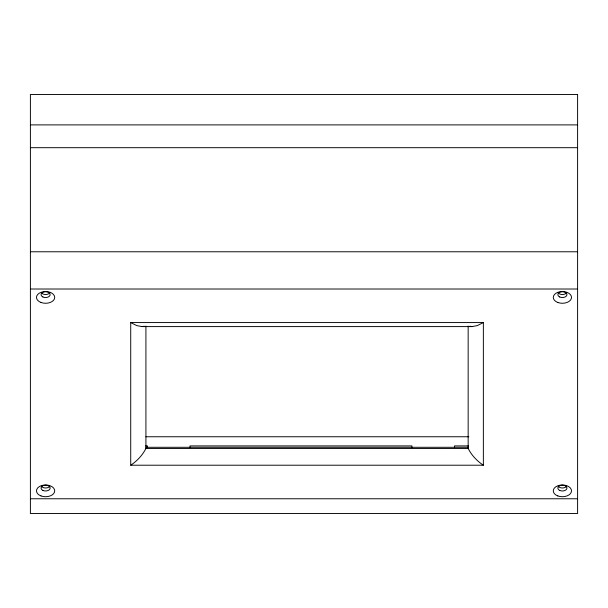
<?xml version="1.0" encoding="UTF-8"?>
<svg xmlns="http://www.w3.org/2000/svg" width="608" height="608" viewBox="0 0 608 608"><rect width="100%" height="100%" fill="white"/><g stroke="black" fill="none" stroke-linecap="round" stroke-linejoin="round"><path stroke-width="0.91" d="M145.92 326.078L145.92 448.453C142.5 455.286 137.066 461.024 130.72 465.211L130.72 322.567L483.36 322.567L483.36 465.211L130.72 465.211M483.36 322.567L477.288 325.622L471.99 326.595L142.09 326.595L136.792 325.622L130.72 322.567M144.225 326.245L142.09 326.595M30.4 124.891L577.6 124.891M30.4 147.691L577.6 147.691M30.4 251.773L577.6 251.773M30.4 289.013L577.6 289.013M145.912 436.757L468.859 436.757M145.578 445.915L147.44 445.915L147.44 447.663M468.616 445.915L454.48 445.915L454.48 447.663M145.92 447.29L468.16 447.29M145.92 448.453L468.16 448.453C471.58 455.286 477.014 461.024 483.36 465.211M30.4 498.765L577.6 498.765M471.99 326.595L469.855 326.245M468.16 326.078L468.16 448.453M411.92 447.663L411.92 445.915L190 445.915L190 447.663M49.765 292.782A4.56 2.934 0 0 1 45.6 294.515A4.56 2.934 0 0 1 41.435 292.782M49.765 486.233A4.56 2.934 0 0 1 45.6 487.973A4.56 2.934 0 0 1 41.435 486.233M566.565 486.233A4.56 2.934 0 0 1 562.4 487.973A4.56 2.934 0 0 1 558.235 486.233M566.565 292.782A4.56 2.934 0 0 1 562.4 294.515A4.56 2.934 0 0 1 558.235 292.782M577.6 94.491L30.4 94.491L30.4 513.509L577.6 513.509L577.6 94.491M42.917 490.436A4.56 2.934 0 0 0 50.137 488.376A4.56 2.934 0 0 0 43.746 485.389A4.56 2.934 0 0 0 42.917 490.436M41.04 495.938A9.12 5.86 0 0 0 54.72 490.861A9.12 5.86 0 0 0 41.04 485.784A9.12 5.86 0 0 0 41.04 495.938M42.917 296.985A4.56 2.934 0 0 0 50.137 294.918A4.56 2.934 0 0 0 43.746 291.939A4.56 2.934 0 0 0 42.917 296.985M41.04 302.488A9.12 5.86 0 0 0 54.72 297.411A9.12 5.86 0 0 0 41.04 292.334A9.12 5.86 0 0 0 41.04 302.488M559.717 490.436A4.56 2.934 0 0 0 566.937 488.376A4.56 2.934 0 0 0 560.546 485.389A4.56 2.934 0 0 0 559.717 490.436M557.84 495.938A9.12 5.86 0 0 0 571.52 490.861A9.12 5.86 0 0 0 557.84 485.784A9.12 5.86 0 0 0 557.84 495.938M559.717 296.985A4.56 2.934 0 0 0 566.937 294.918A4.56 2.934 0 0 0 560.546 291.939A4.56 2.934 0 0 0 559.717 296.985M557.84 302.488A9.12 5.86 0 0 0 571.52 297.411A9.12 5.86 0 0 0 557.84 292.334A9.12 5.86 0 0 0 557.84 302.488"/></g></svg>
